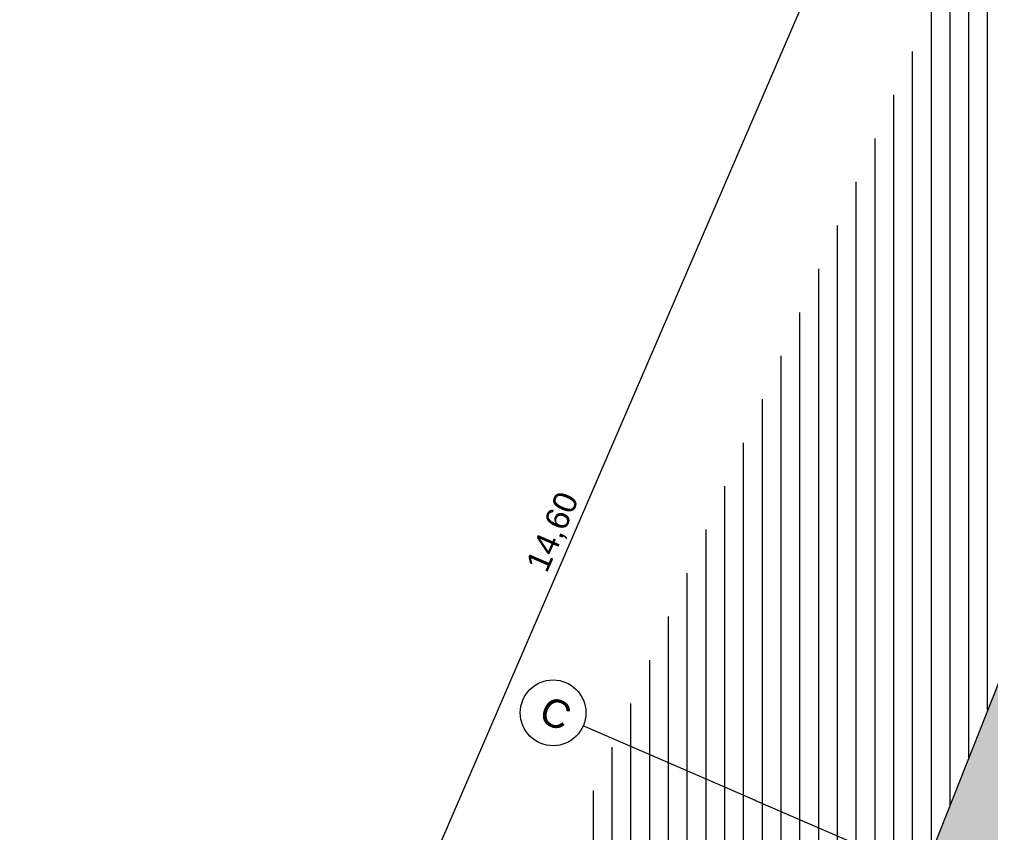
# Model space of a CAD drawing. Header units: millimetres. Extents: x 12535370 to 12566104, y 356204400 to 356234587.
# Drawn here: x 12536643 to 12541815, y 356220176 to 356224507 of the extents above; entities that cross this region are included whole.
import ezdxf
from ezdxf.enums import TextEntityAlignment as Align

# ---------------------------------------------------------------- set-up
doc = ezdxf.new("R2010")
doc.units = ezdxf.units.MM
doc.header["$MEASUREMENT"] = 0
doc.set_wipeout_variables(frame=1)
doc.linetypes.add('Dot & Dashed', pattern=[6702.78, 3527.78, -1763.89, 0, -1411.11])
doc.linetypes.add('Wipeout_Contour', pattern=[1000, 0, -1000])
for name, color, linetype in [('New_015 Innenwände', 7, 'Continuous'), ('New_110 Bemassungen Ausführung', 7, 'Continuous'), ('New_290 Raster _ Achsen', 7, 'Continuous')]:
    doc.layers.add(name, color=color, linetype=linetype)
for name, color, linetype, lineweight in [('New_015 Innenwände_Pen_No__1', 7, 'Continuous', 13), ('New_110 Bemassungen Ausführung_Pen_No__1', 7, 'Continuous', 13), ('New_255 Plangrafiken_Pen_No__39', 8, 'Continuous', 13), ('New_290 Raster _ Achsen_Pen_No__1', 7, 'Continuous', 13), ('New_290 Raster _ Achsen_Pen_No__108', 7, 'Continuous', 13)]:
    doc.layers.add(name, color=color, linetype=linetype, lineweight=lineweight)
doc.styles.add('GENERATED_STYLE_1', font='arial.ttf')
doc.dimstyles.new('GENERATED_STYLE__1', dxfattribs={"dimtxt": 125, "dimasz": 47.5, "dimexe": 0.18, "dimexo": 2, "dimgap": 0, "dimtad": 1, "dimlfac": 0.001, "dimzin": 0, "dimdsep": 46, "dimtxsty": 'GENERATED_STYLE_1', "dimblk": 'ARROWHEAD_2', "dimblk1": 'ARROWHEAD_2', "dimblk2": 'ARROWHEAD_2', "dimcen": 0.09, "dimclrd": 7, "dimclre": 7, "dimclrt": 7, "dimadec": 0, "dimazin": 0, "dimtfac": 1, "dimtdec": 4, "dimtmove": 0, "dimatfit": 3, "dimfxl": 1, "dimtolj": 1, "dimtzin": 0, "dimarcsym": 0})

# ---------------------------------------------------------------- blocks, each defined once
blk = doc.blocks.new('*X22', base_point=(12240439.2, 356160438.4))
at = {"layer": 'New_255 Plangrafiken_Pen_No__39', "color": 8, "linetype": 'Continuous', "lineweight": 13}
for p, q in [((12541598.2, 356224683.6), (12541598.2, 356224433.6)), ((12541598.2, 356224683.6), (12541598.2, 356224433.6)), ((12541698.2, 356224683.6), (12541698.2, 356224433.6)), ((12541698.2, 356224683.6), (12541698.2, 356224433.6)), ((12541798.2, 356224683.6), (12541798.2, 356224433.6)), ((12541798.2, 356224683.6), (12541798.2, 356224433.6)), ((12541498.2, 356224567.5), (12541498.2, 356224433.6)), ((12541498.2, 356224567.5), (12541498.2, 356224433.6)), ((12541498.2, 356224433.6), (12541498.2, 356224183.6)), ((12541498.2, 356224433.6), (12541498.2, 356224183.6)), ((12541598.2, 356224433.6), (12541598.2, 356224183.6)), ((12541598.2, 356224433.6), (12541598.2, 356224183.6)), ((12541698.2, 356224433.6), (12541698.2, 356224183.6)), ((12541698.2, 356224433.6), (12541698.2, 356224183.6)), ((12541798.2, 356224433.6), (12541798.2, 356224183.6)), ((12541798.2, 356224433.6), (12541798.2, 356224183.6)), ((12541398.2, 356224336), (12541398.2, 356224183.6)), ((12541398.2, 356224336), (12541398.2, 356224183.6)), ((12541398.2, 356224183.6), (12541398.2, 356223933.6)), ((12541398.2, 356224183.6), (12541398.2, 356223933.6)), ((12541498.2, 356224183.6), (12541498.2, 356223933.6)), ((12541498.2, 356224183.6), (12541498.2, 356223933.6)), ((12541598.2, 356224183.6), (12541598.2, 356223933.6)), ((12541598.2, 356224183.6), (12541598.2, 356223933.6)), ((12541698.2, 356224183.6), (12541698.2, 356223933.6)), ((12541698.2, 356224183.6), (12541698.2, 356223933.6)), ((12541798.2, 356224183.6), (12541798.2, 356223933.6)), ((12541798.2, 356224183.6), (12541798.2, 356223933.6)), ((12541298.2, 356224104.5), (12541298.2, 356223933.6)), ((12541298.2, 356224104.5), (12541298.2, 356223933.6)), ((12541298.2, 356223933.6), (12541298.2, 356223683.6)), ((12541298.2, 356223933.6), (12541298.2, 356223683.6)), ((12541398.2, 356223933.6), (12541398.2, 356223683.6)), ((12541398.2, 356223933.6), (12541398.2, 356223683.6)), ((12541498.2, 356223933.6), (12541498.2, 356223683.6)), ((12541498.2, 356223933.6), (12541498.2, 356223683.6)), ((12541598.2, 356223933.6), (12541598.2, 356223683.6)), ((12541598.2, 356223933.6), (12541598.2, 356223683.6)), ((12541698.2, 356223933.6), (12541698.2, 356223683.6)), ((12541698.2, 356223933.6), (12541698.2, 356223683.6)), ((12541798.2, 356223933.6), (12541798.2, 356223683.6)), ((12541798.2, 356223933.6), (12541798.2, 356223683.6)), ((12541198.2, 356223873), (12541198.2, 356223683.6)), ((12541198.2, 356223873), (12541198.2, 356223683.6)), ((12541198.2, 356223683.6), (12541198.2, 356223433.6)), ((12541198.2, 356223683.6), (12541198.2, 356223433.6)), ((12541298.2, 356223683.6), (12541298.2, 356223433.6)), ((12541298.2, 356223683.6), (12541298.2, 356223433.6)), ((12541398.2, 356223683.6), (12541398.2, 356223433.6)), ((12541398.2, 356223683.6), (12541398.2, 356223433.6)), ((12541498.2, 356223683.6), (12541498.2, 356223433.6)), ((12541498.2, 356223683.6), (12541498.2, 356223433.6)), ((12541598.2, 356223683.6), (12541598.2, 356223433.6)), ((12541598.2, 356223683.6), (12541598.2, 356223433.6)), ((12541698.2, 356223683.6), (12541698.2, 356223433.6)), ((12541698.2, 356223683.6), (12541698.2, 356223433.6)), ((12541798.2, 356223683.6), (12541798.2, 356223433.6)), ((12541798.2, 356223683.6), (12541798.2, 356223433.6)), ((12541098.2, 356223641.5), (12541098.2, 356223433.6)), ((12541098.2, 356223641.5), (12541098.2, 356223433.6)), ((12540998.2, 356223410), (12540998.2, 356223183.6)), ((12540998.2, 356223410), (12540998.2, 356223183.6)), ((12541098.2, 356223433.6), (12541098.2, 356223183.6)), ((12541098.2, 356223433.6), (12541098.2, 356223183.6)), ((12541198.2, 356223433.6), (12541198.2, 356223183.6)), ((12541198.2, 356223433.6), (12541198.2, 356223183.6)), ((12541298.2, 356223433.6), (12541298.2, 356223183.6)), ((12541298.2, 356223433.6), (12541298.2, 356223183.6)), ((12541398.2, 356223433.6), (12541398.2, 356223183.6)), ((12541398.2, 356223433.6), (12541398.2, 356223183.6)), ((12541498.2, 356223433.6), (12541498.2, 356223183.6)), ((12541498.2, 356223433.6), (12541498.2, 356223183.6)), ((12541598.2, 356223433.6), (12541598.2, 356223183.6)), ((12541598.2, 356223433.6), (12541598.2, 356223183.6)), ((12541698.2, 356223433.6), (12541698.2, 356223183.6)), ((12541698.2, 356223433.6), (12541698.2, 356223183.6)), ((12541798.2, 356223433.6), (12541798.2, 356223183.6)), ((12541798.2, 356223433.6), (12541798.2, 356223183.6)), ((12540898.2, 356223178.5), (12540898.2, 356222933.6)), ((12540898.2, 356223178.5), (12540898.2, 356222933.6)), ((12540998.2, 356223183.6), (12540998.2, 356222933.6)), ((12540998.2, 356223183.6), (12540998.2, 356222933.6)), ((12541098.2, 356223183.6), (12541098.2, 356222933.6)), ((12541098.2, 356223183.6), (12541098.2, 356222933.6)), ((12541198.2, 356223183.6), (12541198.2, 356222933.6)), ((12541198.2, 356223183.6), (12541198.2, 356222933.6)), ((12541298.2, 356223183.6), (12541298.2, 356222933.6)), ((12541298.2, 356223183.6), (12541298.2, 356222933.6)), ((12541398.2, 356223183.6), (12541398.2, 356222933.6)), ((12541398.2, 356223183.6), (12541398.2, 356222933.6)), ((12541498.2, 356223183.6), (12541498.2, 356222933.6)), ((12541498.2, 356223183.6), (12541498.2, 356222933.6)), ((12541598.2, 356223183.6), (12541598.2, 356222933.6)), ((12541598.2, 356223183.6), (12541598.2, 356222933.6)), ((12541698.2, 356223183.6), (12541698.2, 356222933.6)), ((12541698.2, 356223183.6), (12541698.2, 356222933.6)), ((12541798.2, 356223183.6), (12541798.2, 356222933.6)), ((12541798.2, 356223183.6), (12541798.2, 356222933.6)), ((12540798.2, 356222947), (12540798.2, 356222933.6)), ((12540798.2, 356222947), (12540798.2, 356222933.6)), ((12540798.2, 356222933.6), (12540798.2, 356222683.6)), ((12540798.2, 356222933.6), (12540798.2, 356222683.6)), ((12540898.2, 356222933.6), (12540898.2, 356222683.6)), ((12540898.2, 356222933.6), (12540898.2, 356222683.6)), ((12540998.2, 356222933.6), (12540998.2, 356222683.6)), ((12540998.2, 356222933.6), (12540998.2, 356222683.6)), ((12541098.2, 356222933.6), (12541098.2, 356222683.6)), ((12541098.2, 356222933.6), (12541098.2, 356222683.6)), ((12541198.2, 356222933.6), (12541198.2, 356222683.6)), ((12541198.2, 356222933.6), (12541198.2, 356222683.6)), ((12541298.2, 356222933.6), (12541298.2, 356222683.6)), ((12541298.2, 356222933.6), (12541298.2, 356222683.6)), ((12541398.2, 356222933.6), (12541398.2, 356222683.6)), ((12541398.2, 356222933.6), (12541398.2, 356222683.6)), ((12541498.2, 356222933.6), (12541498.2, 356222683.6)), ((12541498.2, 356222933.6), (12541498.2, 356222683.6)), ((12541598.2, 356222933.6), (12541598.2, 356222683.6)), ((12541598.2, 356222933.6), (12541598.2, 356222683.6)), ((12541698.2, 356222933.6), (12541698.2, 356222683.6)), ((12541698.2, 356222933.6), (12541698.2, 356222683.6)), ((12541798.2, 356222933.6), (12541798.2, 356222683.6)), ((12541798.2, 356222933.6), (12541798.2, 356222683.6)), ((12540698.2, 356222715.6), (12540698.2, 356222683.6)), ((12540698.2, 356222715.6), (12540698.2, 356222683.6)), ((12540698.2, 356222683.6), (12540698.2, 356222433.6)), ((12540698.2, 356222683.6), (12540698.2, 356222433.6)), ((12540798.2, 356222683.6), (12540798.2, 356222433.6)), ((12540798.2, 356222683.6), (12540798.2, 356222433.6)), ((12540898.2, 356222683.6), (12540898.2, 356222433.6)), ((12540898.2, 356222683.6), (12540898.2, 356222433.6)), ((12540998.2, 356222683.6), (12540998.2, 356222433.6)), ((12540998.2, 356222683.6), (12540998.2, 356222433.6)), ((12541098.2, 356222683.6), (12541098.2, 356222433.6)), ((12541098.2, 356222683.6), (12541098.2, 356222433.6)), ((12541198.2, 356222683.6), (12541198.2, 356222433.6)), ((12541198.2, 356222683.6), (12541198.2, 356222433.6)), ((12541298.2, 356222683.6), (12541298.2, 356222433.6)), ((12541298.2, 356222683.6), (12541298.2, 356222433.6)), ((12541398.2, 356222683.6), (12541398.2, 356222433.6)), ((12541398.2, 356222683.6), (12541398.2, 356222433.6)), ((12541498.2, 356222683.6), (12541498.2, 356222433.6)), ((12541498.2, 356222683.6), (12541498.2, 356222433.6)), ((12541598.2, 356222683.6), (12541598.2, 356222433.6)), ((12541598.2, 356222683.6), (12541598.2, 356222433.6)), ((12541698.2, 356222683.6), (12541698.2, 356222433.6)), ((12541698.2, 356222683.6), (12541698.2, 356222433.6)), ((12541798.2, 356222683.6), (12541798.2, 356222433.6)), ((12541798.2, 356222683.6), (12541798.2, 356222433.6)), ((12540598.2, 356222484.1), (12540598.2, 356222433.6)), ((12540598.2, 356222484.1), (12540598.2, 356222433.6)), ((12540598.2, 356222433.6), (12540598.2, 356222183.6)), ((12540598.2, 356222433.6), (12540598.2, 356222183.6)), ((12540698.2, 356222433.6), (12540698.2, 356222183.6)), ((12540698.2, 356222433.6), (12540698.2, 356222183.6)), ((12540798.2, 356222433.6), (12540798.2, 356222183.6)), ((12540798.2, 356222433.6), (12540798.2, 356222183.6)), ((12540898.2, 356222433.6), (12540898.2, 356222183.6)), ((12540898.2, 356222433.6), (12540898.2, 356222183.6)), ((12540998.2, 356222433.6), (12540998.2, 356222183.6)), ((12540998.2, 356222433.6), (12540998.2, 356222183.6)), ((12541098.2, 356222433.6), (12541098.2, 356222183.6)), ((12541098.2, 356222433.6), (12541098.2, 356222183.6)), ((12541198.2, 356222433.6), (12541198.2, 356222183.6)), ((12541198.2, 356222433.6), (12541198.2, 356222183.6)), ((12541298.2, 356222433.6), (12541298.2, 356222183.6)), ((12541298.2, 356222433.6), (12541298.2, 356222183.6)), ((12541398.2, 356222433.6), (12541398.2, 356222183.6)), ((12541398.2, 356222433.6), (12541398.2, 356222183.6)), ((12541498.2, 356222433.6), (12541498.2, 356222183.6)), ((12541498.2, 356222433.6), (12541498.2, 356222183.6)), ((12541598.2, 356222433.6), (12541598.2, 356222183.6)), ((12541598.2, 356222433.6), (12541598.2, 356222183.6)), ((12541698.2, 356222433.6), (12541698.2, 356222183.6)), ((12541698.2, 356222433.6), (12541698.2, 356222183.6)), ((12541798.2, 356222433.6), (12541798.2, 356222183.6)), ((12541798.2, 356222433.6), (12541798.2, 356222183.6)), ((12540498.2, 356222252.6), (12540498.2, 356222183.6)), ((12540498.2, 356222252.6), (12540498.2, 356222183.6)), ((12540498.2, 356222183.6), (12540498.2, 356221933.6)), ((12540498.2, 356222183.6), (12540498.2, 356221933.6)), ((12540598.2, 356222183.6), (12540598.2, 356221933.6)), ((12540598.2, 356222183.6), (12540598.2, 356221933.6)), ((12540698.2, 356222183.6), (12540698.2, 356221933.6)), ((12540698.2, 356222183.6), (12540698.2, 356221933.6)), ((12540798.2, 356222183.6), (12540798.2, 356221933.6)), ((12540798.2, 356222183.6), (12540798.2, 356221933.6)), ((12540898.2, 356222183.6), (12540898.2, 356221933.6)), ((12540898.2, 356222183.6), (12540898.2, 356221933.6)), ((12540998.2, 356222183.6), (12540998.2, 356221933.6)), ((12540998.2, 356222183.6), (12540998.2, 356221933.6)), ((12541098.2, 356222183.6), (12541098.2, 356221933.6)), ((12541098.2, 356222183.6), (12541098.2, 356221933.6)), ((12541198.2, 356222183.6), (12541198.2, 356221933.6)), ((12541198.2, 356222183.6), (12541198.2, 356221933.6)), ((12541298.2, 356222183.6), (12541298.2, 356221933.6)), ((12541298.2, 356222183.6), (12541298.2, 356221933.6)), ((12541398.2, 356222183.6), (12541398.2, 356221933.6)), ((12541398.2, 356222183.6), (12541398.2, 356221933.6)), ((12541498.2, 356222183.6), (12541498.2, 356221933.6)), ((12541498.2, 356222183.6), (12541498.2, 356221933.6)), ((12541598.2, 356222183.6), (12541598.2, 356221933.6)), ((12541598.2, 356222183.6), (12541598.2, 356221933.6)), ((12541698.2, 356222183.6), (12541698.2, 356221933.6)), ((12541698.2, 356222183.6), (12541698.2, 356221933.6)), ((12541798.2, 356222183.6), (12541798.2, 356221933.6)), ((12541798.2, 356222183.6), (12541798.2, 356221933.6)), ((12540398.2, 356222021.1), (12540398.2, 356221933.6)), ((12540398.2, 356222021.1), (12540398.2, 356221933.6)), ((12540398.2, 356221933.6), (12540398.2, 356221683.6)), ((12540398.2, 356221933.6), (12540398.2, 356221683.6)), ((12540498.2, 356221933.6), (12540498.2, 356221683.6)), ((12540498.2, 356221933.6), (12540498.2, 356221683.6)), ((12540598.2, 356221933.6), (12540598.2, 356221683.6)), ((12540598.2, 356221933.6), (12540598.2, 356221683.6)), ((12540698.2, 356221933.6), (12540698.2, 356221683.6)), ((12540698.2, 356221933.6), (12540698.2, 356221683.6)), ((12540798.2, 356221933.6), (12540798.2, 356221683.6)), ((12540798.2, 356221933.6), (12540798.2, 356221683.6)), ((12540898.2, 356221933.6), (12540898.2, 356221683.6)), ((12540898.2, 356221933.6), (12540898.2, 356221683.6)), ((12540998.2, 356221933.6), (12540998.2, 356221683.6)), ((12540998.2, 356221933.6), (12540998.2, 356221683.6)), ((12541098.2, 356221933.6), (12541098.2, 356221683.6)), ((12541098.2, 356221933.6), (12541098.2, 356221683.6)), ((12541198.2, 356221933.6), (12541198.2, 356221683.6)), ((12541198.2, 356221933.6), (12541198.2, 356221683.6)), ((12541298.2, 356221933.6), (12541298.2, 356221683.6)), ((12541298.2, 356221933.6), (12541298.2, 356221683.6)), ((12541398.2, 356221933.6), (12541398.2, 356221683.6)), ((12541398.2, 356221933.6), (12541398.2, 356221683.6)), ((12541498.2, 356221933.6), (12541498.2, 356221683.6)), ((12541498.2, 356221933.6), (12541498.2, 356221683.6)), ((12541598.2, 356221933.6), (12541598.2, 356221683.6)), ((12541598.2, 356221933.6), (12541598.2, 356221683.6)), ((12541698.2, 356221933.6), (12541698.2, 356221683.6)), ((12541698.2, 356221933.6), (12541698.2, 356221683.6)), ((12541798.2, 356221933.6), (12541798.2, 356221683.6)), ((12541798.2, 356221933.6), (12541798.2, 356221683.6)), ((12540298.2, 356221789.6), (12540298.2, 356221683.6)), ((12540298.2, 356221789.6), (12540298.2, 356221683.6)), ((12540298.2, 356221683.6), (12540298.2, 356221433.6)), ((12540298.2, 356221683.6), (12540298.2, 356221433.6)), ((12540398.2, 356221683.6), (12540398.2, 356221433.6)), ((12540398.2, 356221683.6), (12540398.2, 356221433.6)), ((12540498.2, 356221683.6), (12540498.2, 356221433.6)), ((12540498.2, 356221683.6), (12540498.2, 356221433.6)), ((12540598.2, 356221683.6), (12540598.2, 356221433.6)), ((12540598.2, 356221683.6), (12540598.2, 356221433.6)), ((12540698.2, 356221683.6), (12540698.2, 356221433.6)), ((12540698.2, 356221683.6), (12540698.2, 356221433.6)), ((12540798.2, 356221683.6), (12540798.2, 356221433.6)), ((12540798.2, 356221683.6), (12540798.2, 356221433.6)), ((12540898.2, 356221683.6), (12540898.2, 356221433.6)), ((12540898.2, 356221683.6), (12540898.2, 356221433.6)), ((12540998.2, 356221683.6), (12540998.2, 356221433.6)), ((12540998.2, 356221683.6), (12540998.2, 356221433.6)), ((12541098.2, 356221683.6), (12541098.2, 356221433.6)), ((12541098.2, 356221683.6), (12541098.2, 356221433.6)), ((12541198.2, 356221683.6), (12541198.2, 356221433.6)), ((12541198.2, 356221683.6), (12541198.2, 356221433.6)), ((12541298.2, 356221683.6), (12541298.2, 356221433.6)), ((12541298.2, 356221683.6), (12541298.2, 356221433.6)), ((12541398.2, 356221683.6), (12541398.2, 356221433.6)), ((12541398.2, 356221683.6), (12541398.2, 356221433.6)), ((12541498.2, 356221683.6), (12541498.2, 356221433.6)), ((12541498.2, 356221683.6), (12541498.2, 356221433.6)), ((12541598.2, 356221683.6), (12541598.2, 356221433.6)), ((12541598.2, 356221683.6), (12541598.2, 356221433.6)), ((12541698.2, 356221683.6), (12541698.2, 356221433.6)), ((12541698.2, 356221683.6), (12541698.2, 356221433.6)), ((12541798.2, 356221683.6), (12541798.2, 356221433.6)), ((12541798.2, 356221683.6), (12541798.2, 356221433.6)), ((12540198.2, 356221558.1), (12540198.2, 356221433.6)), ((12540198.2, 356221558.1), (12540198.2, 356221433.6)), ((12540198.2, 356221433.6), (12540198.2, 356221183.6)), ((12540198.2, 356221433.6), (12540198.2, 356221183.6)), ((12540298.2, 356221433.6), (12540298.2, 356221183.6)), ((12540298.2, 356221433.6), (12540298.2, 356221183.6)), ((12540398.2, 356221433.6), (12540398.2, 356221183.6)), ((12540398.2, 356221433.6), (12540398.2, 356221183.6)), ((12540498.2, 356221433.6), (12540498.2, 356221183.6)), ((12540498.2, 356221433.6), (12540498.2, 356221183.6)), ((12540598.2, 356221433.6), (12540598.2, 356221183.6)), ((12540598.2, 356221433.6), (12540598.2, 356221183.6)), ((12540698.2, 356221433.6), (12540698.2, 356221183.6)), ((12540698.2, 356221433.6), (12540698.2, 356221183.6)), ((12540798.2, 356221433.6), (12540798.2, 356221183.6)), ((12540798.2, 356221433.6), (12540798.2, 356221183.6)), ((12540898.2, 356221433.6), (12540898.2, 356221183.6)), ((12540898.2, 356221433.6), (12540898.2, 356221183.6)), ((12540998.2, 356221433.6), (12540998.2, 356221183.6)), ((12540998.2, 356221433.6), (12540998.2, 356221183.6)), ((12541098.2, 356221433.6), (12541098.2, 356221183.6)), ((12541098.2, 356221433.6), (12541098.2, 356221183.6)), ((12541198.2, 356221433.6), (12541198.2, 356221183.6)), ((12541198.2, 356221433.6), (12541198.2, 356221183.6)), ((12541298.2, 356221433.6), (12541298.2, 356221183.6)), ((12541298.2, 356221433.6), (12541298.2, 356221183.6)), ((12541398.2, 356221433.6), (12541398.2, 356221183.6)), ((12541398.2, 356221433.6), (12541398.2, 356221183.6)), ((12541498.2, 356221433.6), (12541498.2, 356221183.6)), ((12541498.2, 356221433.6), (12541498.2, 356221183.6)), ((12541598.2, 356221433.6), (12541598.2, 356221183.6)), ((12541598.2, 356221433.6), (12541598.2, 356221183.6)), ((12541698.2, 356221433.6), (12541698.2, 356221183.6)), ((12541698.2, 356221433.6), (12541698.2, 356221183.6)), ((12541798.2, 356221433.6), (12541798.2, 356221183.6)), ((12541798.2, 356221433.6), (12541798.2, 356221183.6)), ((12540098.2, 356221326.6), (12540098.2, 356221183.6)), ((12540098.2, 356221326.6), (12540098.2, 356221183.6)), ((12540098.2, 356221183.6), (12540098.2, 356220933.6)), ((12540098.2, 356221183.6), (12540098.2, 356220933.6)), ((12540198.2, 356221183.6), (12540198.2, 356220933.6)), ((12540198.2, 356221183.6), (12540198.2, 356220933.6)), ((12540298.2, 356221183.6), (12540298.2, 356220933.6)), ((12540298.2, 356221183.6), (12540298.2, 356220933.6)), ((12540398.2, 356221183.6), (12540398.2, 356220933.6)), ((12540398.2, 356221183.6), (12540398.2, 356220933.6)), ((12540498.2, 356221183.6), (12540498.2, 356220933.6)), ((12540498.2, 356221183.6), (12540498.2, 356220933.6)), ((12540598.2, 356221183.6), (12540598.2, 356220933.6)), ((12540598.2, 356221183.6), (12540598.2, 356220933.6)), ((12540698.2, 356221183.6), (12540698.2, 356220933.6)), ((12540698.2, 356221183.6), (12540698.2, 356220933.6)), ((12540798.2, 356221183.6), (12540798.2, 356220933.6)), ((12540798.2, 356221183.6), (12540798.2, 356220933.6)), ((12540898.2, 356221183.6), (12540898.2, 356220933.6)), ((12540898.2, 356221183.6), (12540898.2, 356220933.6)), ((12540998.2, 356221183.6), (12540998.2, 356220933.6)), ((12540998.2, 356221183.6), (12540998.2, 356220933.6)), ((12541098.2, 356221183.6), (12541098.2, 356220933.6)), ((12541098.2, 356221183.6), (12541098.2, 356220933.6)), ((12541198.2, 356221183.6), (12541198.2, 356220933.6)), ((12541198.2, 356221183.6), (12541198.2, 356220933.6)), ((12541298.2, 356221183.6), (12541298.2, 356220933.6)), ((12541298.2, 356221183.6), (12541298.2, 356220933.6)), ((12541398.2, 356221183.6), (12541398.2, 356220933.6)), ((12541398.2, 356221183.6), (12541398.2, 356220933.6)), ((12541498.2, 356221183.6), (12541498.2, 356220933.6)), ((12541498.2, 356221183.6), (12541498.2, 356220933.6)), ((12541598.2, 356221183.6), (12541598.2, 356220933.6)), ((12541598.2, 356221183.6), (12541598.2, 356220933.6)), ((12541698.2, 356221183.6), (12541698.2, 356220933.6)), ((12541698.2, 356221183.6), (12541698.2, 356220933.6)), ((12541798.2, 356221183.6), (12541798.2, 356220933.6)), ((12541798.2, 356221183.6), (12541798.2, 356220933.6)), ((12539998.2, 356221095.1), (12539998.2, 356220933.6)), ((12539998.2, 356221095.1), (12539998.2, 356220933.6)), ((12539998.2, 356220933.6), (12539998.2, 356220683.6)), ((12539998.2, 356220933.6), (12539998.2, 356220683.6)), ((12540098.2, 356220933.6), (12540098.2, 356220683.6)), ((12540098.2, 356220933.6), (12540098.2, 356220683.6)), ((12540198.2, 356220933.6), (12540198.2, 356220683.6)), ((12540198.2, 356220933.6), (12540198.2, 356220683.6)), ((12540298.2, 356220933.6), (12540298.2, 356220683.6)), ((12540298.2, 356220933.6), (12540298.2, 356220683.6)), ((12540398.2, 356220933.6), (12540398.2, 356220683.6)), ((12540398.2, 356220933.6), (12540398.2, 356220683.6)), ((12540498.2, 356220933.6), (12540498.2, 356220683.6)), ((12540498.2, 356220933.6), (12540498.2, 356220683.6)), ((12540598.2, 356220933.6), (12540598.2, 356220683.6)), ((12540598.2, 356220933.6), (12540598.2, 356220683.6)), ((12540698.2, 356220933.6), (12540698.2, 356220683.6)), ((12540698.2, 356220933.6), (12540698.2, 356220683.6)), ((12540798.2, 356220933.6), (12540798.2, 356220683.6)), ((12540798.2, 356220933.6), (12540798.2, 356220683.6)), ((12540898.2, 356220933.6), (12540898.2, 356220683.6)), ((12540898.2, 356220933.6), (12540898.2, 356220683.6)), ((12540998.2, 356220933.6), (12540998.2, 356220683.6)), ((12540998.2, 356220933.6), (12540998.2, 356220683.6)), ((12541098.2, 356220933.6), (12541098.2, 356220683.6)), ((12541098.2, 356220933.6), (12541098.2, 356220683.6)), ((12541198.2, 356220933.6), (12541198.2, 356220683.6)), ((12541198.2, 356220933.6), (12541198.2, 356220683.6)), ((12541298.2, 356220933.6), (12541298.2, 356220683.6)), ((12541298.2, 356220933.6), (12541298.2, 356220683.6)), ((12541398.2, 356220933.6), (12541398.2, 356220683.6)), ((12541398.2, 356220933.6), (12541398.2, 356220683.6)), ((12541498.2, 356220933.6), (12541498.2, 356220683.6)), ((12541498.2, 356220933.6), (12541498.2, 356220683.6)), ((12541598.2, 356220933.6), (12541598.2, 356220683.6)), ((12541598.2, 356220933.6), (12541598.2, 356220683.6)), ((12541698.2, 356220933.6), (12541698.2, 356220683.6)), ((12541698.2, 356220933.6), (12541698.2, 356220683.6)), ((12541798.2, 356220933.6), (12541798.2, 356220829.6)), ((12541798.2, 356220933.6), (12541798.2, 356220829.6)), ((12539898.2, 356220863.6), (12539898.2, 356220683.6)), ((12539898.2, 356220863.6), (12539898.2, 356220683.6)), ((12539898.2, 356220683.6), (12539898.2, 356220433.6)), ((12539898.2, 356220683.6), (12539898.2, 356220433.6)), ((12539998.2, 356220683.6), (12539998.2, 356220433.6)), ((12539998.2, 356220683.6), (12539998.2, 356220433.6)), ((12540098.2, 356220683.6), (12540098.2, 356220433.6)), ((12540098.2, 356220683.6), (12540098.2, 356220433.6)), ((12540198.2, 356220683.6), (12540198.2, 356220433.6)), ((12540198.2, 356220683.6), (12540198.2, 356220433.6)), ((12540298.2, 356220683.6), (12540298.2, 356220433.6)), ((12540298.2, 356220683.6), (12540298.2, 356220433.6)), ((12540398.2, 356220683.6), (12540398.2, 356220433.6)), ((12540398.2, 356220683.6), (12540398.2, 356220433.6)), ((12540498.2, 356220683.6), (12540498.2, 356220433.6)), ((12540498.2, 356220683.6), (12540498.2, 356220433.6)), ((12540598.2, 356220683.6), (12540598.2, 356220433.6)), ((12540598.2, 356220683.6), (12540598.2, 356220433.6)), ((12540698.2, 356220683.6), (12540698.2, 356220433.6)), ((12540698.2, 356220683.6), (12540698.2, 356220433.6)), ((12540798.2, 356220683.6), (12540798.2, 356220433.6)), ((12540798.2, 356220683.6), (12540798.2, 356220433.6)), ((12540898.2, 356220683.6), (12540898.2, 356220433.6)), ((12540898.2, 356220683.6), (12540898.2, 356220433.6)), ((12540998.2, 356220683.6), (12540998.2, 356220433.6)), ((12540998.2, 356220683.6), (12540998.2, 356220433.6)), ((12541098.2, 356220683.6), (12541098.2, 356220433.6)), ((12541098.2, 356220683.6), (12541098.2, 356220433.6)), ((12541198.2, 356220683.6), (12541198.2, 356220433.6)), ((12541198.2, 356220683.6), (12541198.2, 356220433.6)), ((12541298.2, 356220683.6), (12541298.2, 356220433.6)), ((12541298.2, 356220683.6), (12541298.2, 356220433.6)), ((12541398.2, 356220683.6), (12541398.2, 356220433.6)), ((12541398.2, 356220683.6), (12541398.2, 356220433.6)), ((12541498.2, 356220683.6), (12541498.2, 356220433.6)), ((12541498.2, 356220683.6), (12541498.2, 356220433.6)), ((12541598.2, 356220683.6), (12541598.2, 356220433.6)), ((12541598.2, 356220683.6), (12541598.2, 356220433.6)), ((12541698.2, 356220683.6), (12541698.2, 356220576.5)), ((12541698.2, 356220683.6), (12541698.2, 356220576.5)), ((12539798.2, 356220632.1), (12539798.2, 356220433.6)), ((12539798.2, 356220632.1), (12539798.2, 356220433.6)), ((12539698.2, 356220400.6), (12539698.2, 356220183.6)), ((12539698.2, 356220400.6), (12539698.2, 356220183.6)), ((12539798.2, 356220433.6), (12539798.2, 356220183.6)), ((12539798.2, 356220433.6), (12539798.2, 356220183.6)), ((12539898.2, 356220433.6), (12539898.2, 356220183.6)), ((12539898.2, 356220433.6), (12539898.2, 356220183.6)), ((12539998.2, 356220433.6), (12539998.2, 356220183.6)), ((12539998.2, 356220433.6), (12539998.2, 356220183.6)), ((12540098.2, 356220433.6), (12540098.2, 356220183.6)), ((12540098.2, 356220433.6), (12540098.2, 356220183.6)), ((12540198.2, 356220433.6), (12540198.2, 356220183.6)), ((12540198.2, 356220433.6), (12540198.2, 356220183.6)), ((12540298.2, 356220433.6), (12540298.2, 356220183.6)), ((12540298.2, 356220433.6), (12540298.2, 356220183.6)), ((12540398.2, 356220433.6), (12540398.2, 356220183.6)), ((12540398.2, 356220433.6), (12540398.2, 356220183.6)), ((12540498.2, 356220433.6), (12540498.2, 356220183.6)), ((12540498.2, 356220433.6), (12540498.2, 356220183.6)), ((12540598.2, 356220433.6), (12540598.2, 356220183.6)), ((12540598.2, 356220433.6), (12540598.2, 356220183.6)), ((12540698.2, 356220433.6), (12540698.2, 356220183.6)), ((12540698.2, 356220433.6), (12540698.2, 356220183.6)), ((12540798.2, 356220433.6), (12540798.2, 356220183.6)), ((12540798.2, 356220433.6), (12540798.2, 356220183.6)), ((12540898.2, 356220433.6), (12540898.2, 356220183.6)), ((12540898.2, 356220433.6), (12540898.2, 356220183.6)), ((12540998.2, 356220433.6), (12540998.2, 356220183.6)), ((12540998.2, 356220433.6), (12540998.2, 356220183.6)), ((12541098.2, 356220433.6), (12541098.2, 356220183.6)), ((12541098.2, 356220433.6), (12541098.2, 356220183.6)), ((12541198.2, 356220433.6), (12541198.2, 356220183.6)), ((12541198.2, 356220433.6), (12541198.2, 356220183.6)), ((12541298.2, 356220433.6), (12541298.2, 356220183.6)), ((12541298.2, 356220433.6), (12541298.2, 356220183.6)), ((12541398.2, 356220433.6), (12541398.2, 356220183.6)), ((12541398.2, 356220433.6), (12541398.2, 356220183.6)), ((12541498.2, 356220433.6), (12541498.2, 356220183.6)), ((12541498.2, 356220433.6), (12541498.2, 356220183.6)), ((12541598.2, 356220433.6), (12541598.2, 356220323.5)), ((12541598.2, 356220433.6), (12541598.2, 356220323.5)), ((12539698.2, 356220183.6), (12539698.2, 356219933.6)), ((12539698.2, 356220183.6), (12539698.2, 356219933.6)), ((12539798.2, 356220183.6), (12539798.2, 356219933.6)), ((12539798.2, 356220183.6), (12539798.2, 356219933.6)), ((12539898.2, 356220183.6), (12539898.2, 356219933.6)), ((12539898.2, 356220183.6), (12539898.2, 356219933.6)), ((12539998.2, 356220183.6), (12539998.2, 356219933.6)), ((12539998.2, 356220183.6), (12539998.2, 356219933.6)), ((12540098.2, 356220183.6), (12540098.2, 356219933.6)), ((12540098.2, 356220183.6), (12540098.2, 356219933.6)), ((12540198.2, 356220183.6), (12540198.2, 356219933.6)), ((12540198.2, 356220183.6), (12540198.2, 356219933.6)), ((12540298.2, 356220183.6), (12540298.2, 356219933.6)), ((12540298.2, 356220183.6), (12540298.2, 356219933.6)), ((12540398.2, 356220183.6), (12540398.2, 356219933.6)), ((12540398.2, 356220183.6), (12540398.2, 356219933.6)), ((12540498.2, 356220183.6), (12540498.2, 356219933.6)), ((12540498.2, 356220183.6), (12540498.2, 356219933.6)), ((12540598.2, 356220183.6), (12540598.2, 356219933.6)), ((12540598.2, 356220183.6), (12540598.2, 356219933.6)), ((12540698.2, 356220183.6), (12540698.2, 356219933.6)), ((12540698.2, 356220183.6), (12540698.2, 356219933.6)), ((12540798.2, 356220183.6), (12540798.2, 356219933.6)), ((12540798.2, 356220183.6), (12540798.2, 356219933.6)), ((12540898.2, 356220183.6), (12540898.2, 356219933.6)), ((12540898.2, 356220183.6), (12540898.2, 356219933.6)), ((12540998.2, 356220183.6), (12540998.2, 356219933.6)), ((12540998.2, 356220183.6), (12540998.2, 356219933.6)), ((12541098.2, 356220183.6), (12541098.2, 356219933.6)), ((12541098.2, 356220183.6), (12541098.2, 356219933.6)), ((12541198.2, 356220183.6), (12541198.2, 356219933.6)), ((12541198.2, 356220183.6), (12541198.2, 356219933.6)), ((12541298.2, 356220183.6), (12541298.2, 356219933.6)), ((12541298.2, 356220183.6), (12541298.2, 356219933.6)), ((12541398.2, 356220183.6), (12541398.2, 356219933.6)), ((12541398.2, 356220183.6), (12541398.2, 356219933.6)), ((12541498.2, 356220183.6), (12541498.2, 356220070.4)), ((12541498.2, 356220183.6), (12541498.2, 356220070.4))]:
    blk.add_line(p, q, dxfattribs=at)
blk = doc.blocks.new('Fill_3', base_point=(12240439.2, 356160438.4))
at = {"layer": 'New_255 Plangrafiken_Pen_No__39', "color": 8, "linetype": 'Continuous', "lineweight": 13}
blk.add_blockref('*X22', (12240439.2, 356160438.4), dxfattribs=at)
blk = doc.blocks.new('Wall_23', base_point=(12539543.1, 356214285.7))
at = {"layer": 'New_015 Innenwände', "linetype": 'Continuous', "lineweight": 0, "true_color": 0x000000}
h = blk.add_hatch(dxfattribs=at)
h.set_pattern_fill('BETON_BEWEHRT_SN46', color=18, style=0, pattern_type=2)
h.set_pattern_definition([(113.402274, (12240439.16, 356160438.36), (91.773886, 39.718432), [30, -20]), (113.402274, (12240393.27, 356160418.5), (91.773886, 39.718432), [100, 0])])
h.paths.add_polyline_path([(12539543.1, 356214285.7), (12542284.9, 356221211.5), (12541997.5, 356221327.8), (12539258.4, 356214408.7)])
at = {"layer": 'New_015 Innenwände_Pen_No__1', "color": 7, "linetype": 'Continuous', "lineweight": 13}
blk.add_line((12539258.4, 356214408.7), (12539543.1, 356214285.7), dxfattribs=at)
at = {"layer": 'New_015 Innenwände_Pen_No__1', "color": 7, "linetype": 'Continuous', "lineweight": 13, "flags": 128}
for points in [[(12541997.5, 356221327.8), (12539258.4, 356214408.7)], [(12539543.1, 356214285.7), (12542284.9, 356221211.5)]]:
    blk.add_lwpolyline(points, dxfattribs=at)
blk = doc.blocks.new('Wall_86', base_point=(12541558, 356219374.9))
at = {"color": 254, "linetype": 'Wipeout_Contour', "lineweight": 0, "ltscale": 1425764132.341424}
blk.add_wipeout([(12542316.5, 356221283.2), (12541558, 356219374.9), (12541649.8, 356219335.3), (12542408.4, 356221243.6)], dxfattribs=at).dxf.layer = 'New_015 Innenwände'
at = {"layer": 'New_015 Innenwände', "linetype": 'Continuous', "lineweight": 0, "true_color": 0x000000}
h = blk.add_hatch(dxfattribs=at)
h.set_pattern_fill('INSULATION', color=18, style=0, pattern_type=2)
h.set_pattern_definition([(45, (12240439.16, 356160438.356), (-53.033009, 53.033009), []), (45, (12240428.55, 356160448.96), (-53.033009, 53.033009), [])])
h.paths.add_polyline_path([(12542316.5, 356221283.2), (12541558, 356219374.9), (12541649.8, 356219335.3), (12542408.4, 356221243.6)])
at = {"layer": 'New_015 Innenwände_Pen_No__1', "color": 7, "linetype": 'Continuous', "lineweight": 13, "flags": 128}
for points in [[(12542316.5, 356221283.2), (12541558, 356219374.9)], [(12541649.8, 356219335.3), (12542408.4, 356221243.6)]]:
    blk.add_lwpolyline(points, dxfattribs=at)
blk = doc.blocks.new('Standard grid marker[59]', base_point=(12539645.8, 356220744.6))
at = {"layer": 'New_290 Raster _ Achsen_Pen_No__1', "color": 7, "linetype": 'Continuous', "lineweight": 13}
blk.add_circle((12539485.1, 356220814), 175, dxfattribs=at)
at = {"layer": 'New_290 Raster _ Achsen_Pen_No__108', "color": 7, "linetype": 'Dot & Dashed', "lineweight": 13}
for q in [(12539645.8, 356220744.6), (12561567.2, 356211274.9)]:
    blk.add_line((12540563.8, 356220348), q, dxfattribs=at)
blk.add_point((12540563.8, 356220348), dxfattribs=at)
blk.add_point((12540563.8, 356220348), dxfattribs=at)
at = {"layer": 'New_290 Raster _ Achsen_Pen_No__108', "color": 7, "lineweight": 13, "style": 'GENERATED_STYLE_1'}
for tag, p in [('AC_MarkerText_1_0', (12539528.5, 356220880.1)), ('AC_MarkerText_1_1', (12562689.2, 356210875))]:
    blk.add_attdef(tag, text='', height=150, rotation=336.6365, dxfattribs=at).set_placement(p, align=Align.TOP_CENTER)
blk = doc.blocks.new('*D242', base_point=(12240439.2, 356160438.4))
at = {"layer": 'New_110 Bemassungen Ausführung_Pen_No__1', "color": 7, "linetype": 'Continuous', "lineweight": 13, "transparency": 16777216}
for p, q in [((12536685.6, 356215029.9), (12542475.4, 356228432.9)), ((12542518.5, 356228414.3), (12542432.4, 356228451.4)), ((12542497, 356228403.9), (12542453.9, 356228461.8)), ((12542475.4, 356228432.9), (12542487.6, 356228460.9)), ((12536728.6, 356215011.4), (12536642.6, 356215048.5)), ((12536664.1, 356215058.9), (12536707.1, 356215001)), ((12536673.5, 356215001.9), (12536685.6, 356215029.9))]:
    blk.add_line(p, q, dxfattribs=at)
at = {"layer": 'New_110 Bemassungen Ausführung_Pen_No__1', "color": 7, "lineweight": 13, "transparency": 16777216, "insert": (12539472.5, 356221544.4), "char_height": 125, "attachment_point": 7, "rotation": 66.6365, "style": 'GENERATED_STYLE_1'}
blk.add_mtext('\\A1;{\\pql;\\fArial|b0|i0|c0|p0;\\W1.000000;14,60}', dxfattribs=at)
blk = doc.blocks.new('ARROWHEAD_2')
at = {"color": 0, "linetype": 'Continuous', "lineweight": 0}
for p, q in [((0, 0), (-1, 0)), ((-0.38, -0.66), (0.38, 0.66))]:
    blk.add_line(p, q, dxfattribs=at)

msp = doc.modelspace()

# ---------------------------------------------------------------- block references
at = {"layer": 'New_015 Innenwände', "color": 7, "lineweight": 13}
msp.add_blockref('Wall_23', (12539543.104, 356214285.746), dxfattribs=at)
at = {"layer": 'New_255 Plangrafiken_Pen_No__39', "color": 8, "linetype": 'Continuous', "lineweight": 13}
msp.add_blockref('Fill_3', (12240439.157, 356160438.356), dxfattribs=at)

# ---------------------------------------------------------------- next in the draw order: block references
at = {"layer": 'New_015 Innenwände', "color": 7, "lineweight": 13}
msp.add_blockref('Wall_86', (12541557.976, 356219374.945), dxfattribs=at)

# ---------------------------------------------------------------- next in the draw order: block references
at = {"layer": 'New_290 Raster _ Achsen', "color": 7, "linetype": 'Continuous', "lineweight": 13}
ref = msp.add_blockref('Standard grid marker[59]', (12539645.773, 356220744.612), dxfattribs=at)
ref.add_attrib('AC_MarkerText_1', 'C', dxfattribs={"layer": 'New_290 Raster _ Achsen_Pen_No__108', "color": 7, "lineweight": 13, "height": 150, "rotation": 336.636458, "style": 'GENERATED_STYLE_1'}).set_placement((12539528.46, 356220880.05), align=Align.TOP_CENTER)

# ---------------------------------------------------------------- next in the draw order: dimensions: what is measured, and where the dimension line sits
at = {"layer": 'New_110 Bemassungen Ausführung', "color": 7, "linetype": 'Continuous', "lineweight": 13}
dim = msp.add_linear_dim(base=(12542475.432, 356228432.853), p1=(12539092.669, 356213990.134), p2=(12544476.621, 356227568.372), angle=66.636458, dimstyle='GENERATED_STYLE__1', dxfattribs=at)
dim.commit()
dim.dimension.update_dxf_attribs({"geometry": '*D242', "text_midpoint": (12539498.165, 356221761.41), "dimtype": 160, "text_rotation": 66.636458})

doc.saveas('drawing.dxf')
